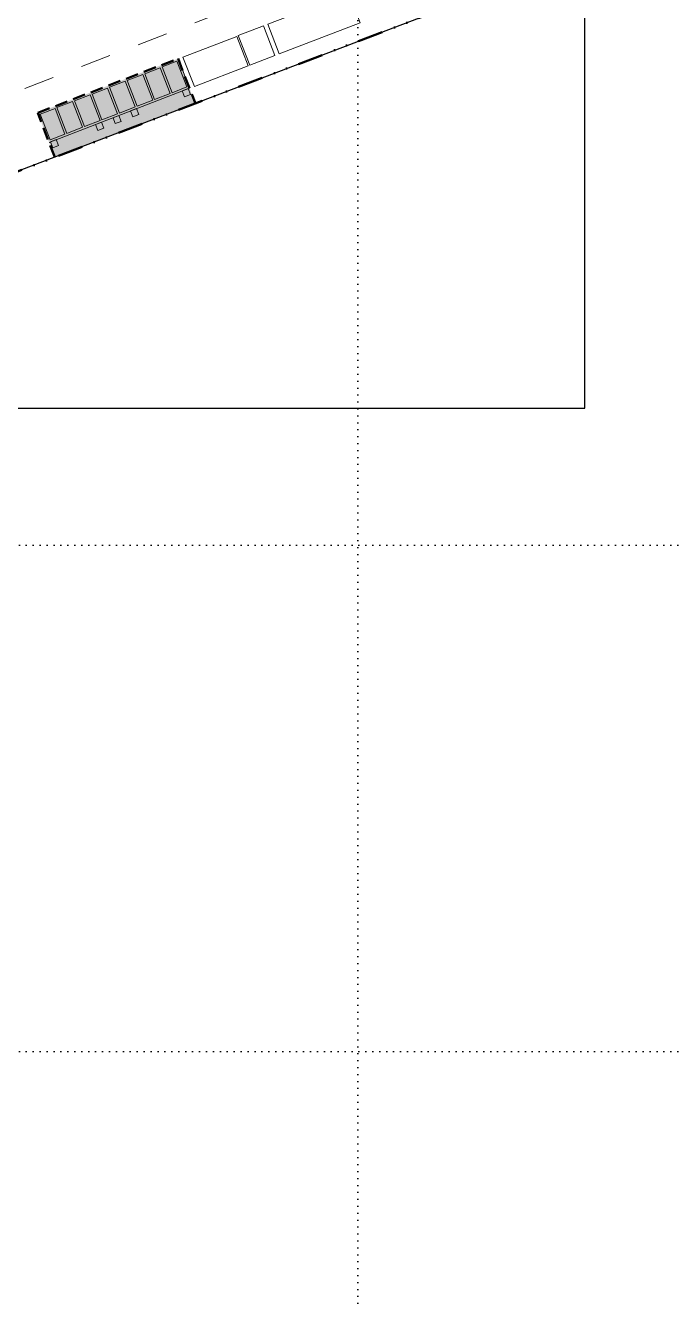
# Model space of a CAD drawing. Header units: millimetres. Extents: x 833122 to 837166, y 817400 to 818701.
# Drawn here: x 834434.3 to 834562, y 817651.4 to 817902.7 of the extents above; entities that cross this region are included whole.
import ezdxf

# ---------------------------------------------------------------- set-up
doc = ezdxf.new("R2010")
doc.units = ezdxf.units.MM
for name, pattern in [('2', [12.011629, 6.005814, -6.005814]), ('DASHED2', [0.375, 0.25, -0.125]), ('DIVIDE', [1.25, 0.5, -0.25, 0, -0.25, 0, -0.25]), ('DOT', [6.35, 0, -6.35])]:
    doc.linetypes.add(name, pattern=pattern)
for name, color, linetype, lineweight in [('00-TITLEBOX', 7, 'Continuous', 25), ('01-basemap', 8, 'Continuous', 15), ('01-bdy', 7, 'DIVIDE', 50), ('01-feature', 8, 'Continuous', 13), ('01-Grid', 7, 'DOT', 25), ('01-occup', 7, 'DASHED2', 50)]:
    doc.layers.add(name, color=color, linetype=linetype, lineweight=lineweight)
doc.layers.add('01-hatch', color=7, linetype='Continuous', true_color=0xa8def7)

msp = doc.modelspace()

# ---------------------------------------------------------------- hatches: boundary and pattern name
at = {"layer": '01-hatch', "true_color": 0xa8def7}
h = msp.add_hatch(color=141, dxfattribs=at)
h.dxf.hatch_style = 1
h.paths.add_polyline_path([(834436.7, 817885.43), (834464.45, 817896.15), (834467.87, 817887.29), (834440.08, 817876.67)])

# ---------------------------------------------------------------- linework, layer by layer
at = {"layer": '00-TITLEBOX'}
msp.add_lwpolyline([(834383.08, 817827.06), (834544.85, 817827.06), (834544.85, 817950.8), (834383.08, 817950.8)], close=True, dxfattribs=at)
at = {"layer": '01-basemap', "linetype": '2', "lineweight": 20, "flags": 128}
msp.add_lwpolyline([(834386.99, 817853.35), (834430.44, 817888.84), (834481.69, 817908.58), (834500, 817919.26)], dxfattribs=at)
at = {"layer": '01-basemap', "linetype": 'Continuous', "lineweight": 30, "flags": 128}
for points in [[(834552.07, 817919.4), (834501.39, 817900.04), (834500, 817899.52)], [(834500, 817899.52), (834499.71, 817899.41), (834458.69, 817883.77), (834434.01, 817874.36), (834430.1, 817872.87), (834429.23, 817872.53), (834427.05, 817871.66)]]:
    msp.add_lwpolyline(points, dxfattribs=at)
at = {"layer": '01-bdy', "ltscale": 10}
msp.add_lwpolyline([(834552.23, 817919.53), (834424, 817870.53), (834415.27, 817865.7), (834383.47, 817838.34), (834373.34, 817828.35), (834356.31, 817806.2), (834344, 817785.99), (834339.43, 817778.23), (834334.62, 817763.54), (834329.52, 817754.39), (834322.54, 817751.13), (834256.69, 817748.88), (834232.99, 817748.66), (834202.74, 817748.84), (834169.74, 817749.7)], dxfattribs=at)
at = {"layer": '01-feature'}
for p, q in [((834457.85, 817893.17), (834460.94, 817894.36)), ((834461.32, 817894.51), (834464.22, 817895.63)), ((834450.91, 817890.49), (834454, 817891.68)), ((834454.38, 817891.83), (834457.47, 817893.02)), ((834466.7, 817890.32), (834438.95, 817879.6)), ((834443.97, 817887.81), (834447.06, 817889)), ((834447.44, 817889.15), (834450.53, 817890.34)), ((834462.91, 817889.28), (834459.81, 817888.08)), ((834466.19, 817890.55), (834463.28, 817889.42)), ((834437.22, 817885.2), (834440.12, 817886.32)), ((834440.5, 817886.47), (834443.59, 817887.66)), ((834455.97, 817886.6), (834452.87, 817885.4)), ((834459.44, 817887.94), (834456.34, 817886.74)), ((834439.18, 817880.12), (834437.22, 817885.2)), ((834449.03, 817883.92), (834445.93, 817882.72)), ((834452.5, 817885.26), (834449.4, 817884.06)), ((834442.09, 817881.24), (834439.18, 817880.12)), ((834445.56, 817882.58), (834442.46, 817881.38))]:
    msp.add_line(p, q, dxfattribs=at)
for points in [[(834500.42, 817903.25), (834484.46, 817897.12), (834482.21, 817902.95), (834498.18, 817909.09)], [(834476.34, 817900.71), (834481.33, 817902.63), (834483.59, 817896.75), (834478.6, 817894.83)], [(834467.67, 817890.63), (834478.27, 817894.71), (834476.03, 817900.54), (834465.42, 817896.47)], [(834465.73, 817888.6), (834465.28, 817889.77), (834466.45, 817890.22), (834466.9, 817889.05)], [(834455.51, 817884.66), (834455.06, 817885.82), (834456.23, 817886.27), (834456.68, 817885.1)], [(834452.04, 817883.32), (834451.59, 817884.48), (834452.76, 817884.93), (834453.21, 817883.76)], [(834448.57, 817881.98), (834448.12, 817883.14), (834449.29, 817883.59), (834449.74, 817882.42)], [(834439.66, 817878.53), (834439.21, 817879.7), (834440.38, 817880.15), (834440.82, 817878.98)]]:
    msp.add_lwpolyline(points, close=True, dxfattribs=at)
for points in [[(834462.91, 817889.28), (834460.94, 817894.36)], [(834463.28, 817889.42), (834461.32, 817894.51)], [(834466.19, 817890.55), (834464.22, 817895.63)], [(834466.7, 817890.32), (834464.45, 817896.15)], [(834455.97, 817886.6), (834454, 817891.68)], [(834456.34, 817886.74), (834454.38, 817891.83)], [(834459.44, 817887.94), (834457.47, 817893.02)], [(834459.81, 817888.08), (834457.85, 817893.17)], [(834449.03, 817883.92), (834447.06, 817889)], [(834449.4, 817884.06), (834447.44, 817889.15)], [(834452.5, 817885.26), (834450.53, 817890.34)], [(834452.87, 817885.4), (834450.91, 817890.49)], [(834442.09, 817881.24), (834440.12, 817886.32)], [(834442.46, 817881.38), (834440.5, 817886.47)], [(834445.56, 817882.58), (834443.59, 817887.66)], [(834445.93, 817882.72), (834443.97, 817887.81)]]:
    msp.add_lwpolyline(points, dxfattribs=at)
at = {"layer": '01-Grid', "ltscale": 0.2}
for p, q in [((834500, 818701.02), (834500, 817400)), ((836188.05, 817800), (833600, 817800)), ((836188.05, 817700), (833600, 817700))]:
    msp.add_line(p, q, dxfattribs=at)
at = {"layer": '01-occup', "ltscale": 10}
msp.add_lwpolyline([(834440.08, 817876.67), (834436.7, 817885.43), (834464.45, 817896.15), (834467.87, 817887.29)], dxfattribs=at)

doc.saveas('drawing.dxf')
